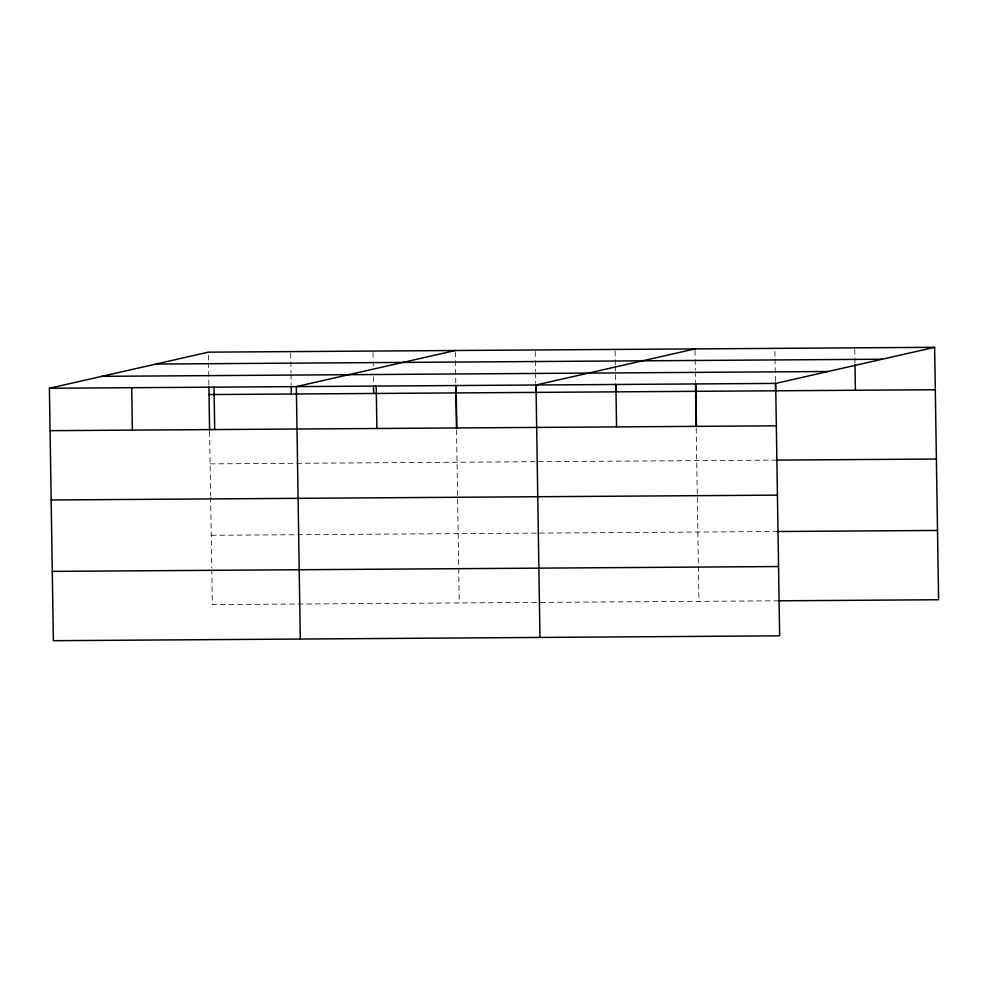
<?xml version="1.0" encoding="UTF-8"?>
<svg xmlns="http://www.w3.org/2000/svg" width="988" height="988" viewBox="0 0 988 988"><rect width="100%" height="100%" fill="white"/><g stroke="black" fill="none" stroke-linecap="round" stroke-linejoin="round"><path stroke-width="0.74" stroke-dasharray="4.94 3.71" d="M210.123 463.878L536.941 461.705M538.472 461.692L776.605 460.099M211.234 535.286L538.065 533.1M539.596 533.1L777.729 531.507M778.816 600.815L212.334 604.594L211.778 569.174M854.768 349.357L854.978 362.991M774.901 351.407L775 357.458M775.024 358.977L775.382 381.701M694.984 350.419L695.107 358.002M695.132 359.509L695.293 370.117M695.317 371.636L695.49 382.233M696.207 428.286L698.936 601.346M615.104 350.962L615.314 364.597M615.339 366.103L615.598 382.776M535.212 351.493L535.323 359.064M535.348 360.583L535.521 371.179M535.545 372.698L535.706 383.307M455.32 352.024L455.814 383.838M456.542 429.891L459.259 602.939M373.007 352.568L373.131 360.151M373.155 361.657L373.217 366.202M373.39 376.811L373.513 384.381M290.694 353.124L291.003 372.822M291.028 374.329L291.201 384.937M208.406 355.186L208.505 361.25M208.53 362.757L208.888 385.481M209.604 431.534L210.617 495.791M210.642 497.31L211.753 567.631"/><path stroke-width="1.48" d="M934.636 347.307L775.666 383.406L779.643 635.84L53.364 640.693L49.4 388.259L208.357 352.16L934.636 347.307L938.6 599.741L778.816 600.815M455.295 350.505L296.338 386.604L300.303 639.038M694.959 348.912L536.002 385.011L539.967 637.445M155.906 364.066L882.173 359.224M101.863 376.342L828.129 371.5M49.4 388.259L775.666 383.406M209.024 394.57L935.303 389.729M50.067 430.669L776.333 425.828M776.605 460.099L936.389 459.037M51.154 499.977L777.433 495.136M777.729 531.507L937.513 530.445M52.278 571.385L778.544 566.544M855.003 364.51L855.41 390.26M775.407 383.221L775.518 390.791M695.787 383.937L696.454 426.359M695.515 383.752L696.182 426.754M615.894 384.468L616.561 426.89M615.623 384.283L615.746 391.866M535.731 384.814L535.854 392.397M456.11 385.542L456.777 427.965M455.839 385.357L456.518 428.347M376.218 386.073L376.885 428.496M373.526 385.9L373.649 393.471M291.225 386.456L291.337 394.027M214.026 387.16L214.692 429.57M208.913 387L209.579 430.002M131.713 387.704L132.38 430.126"/></g></svg>
